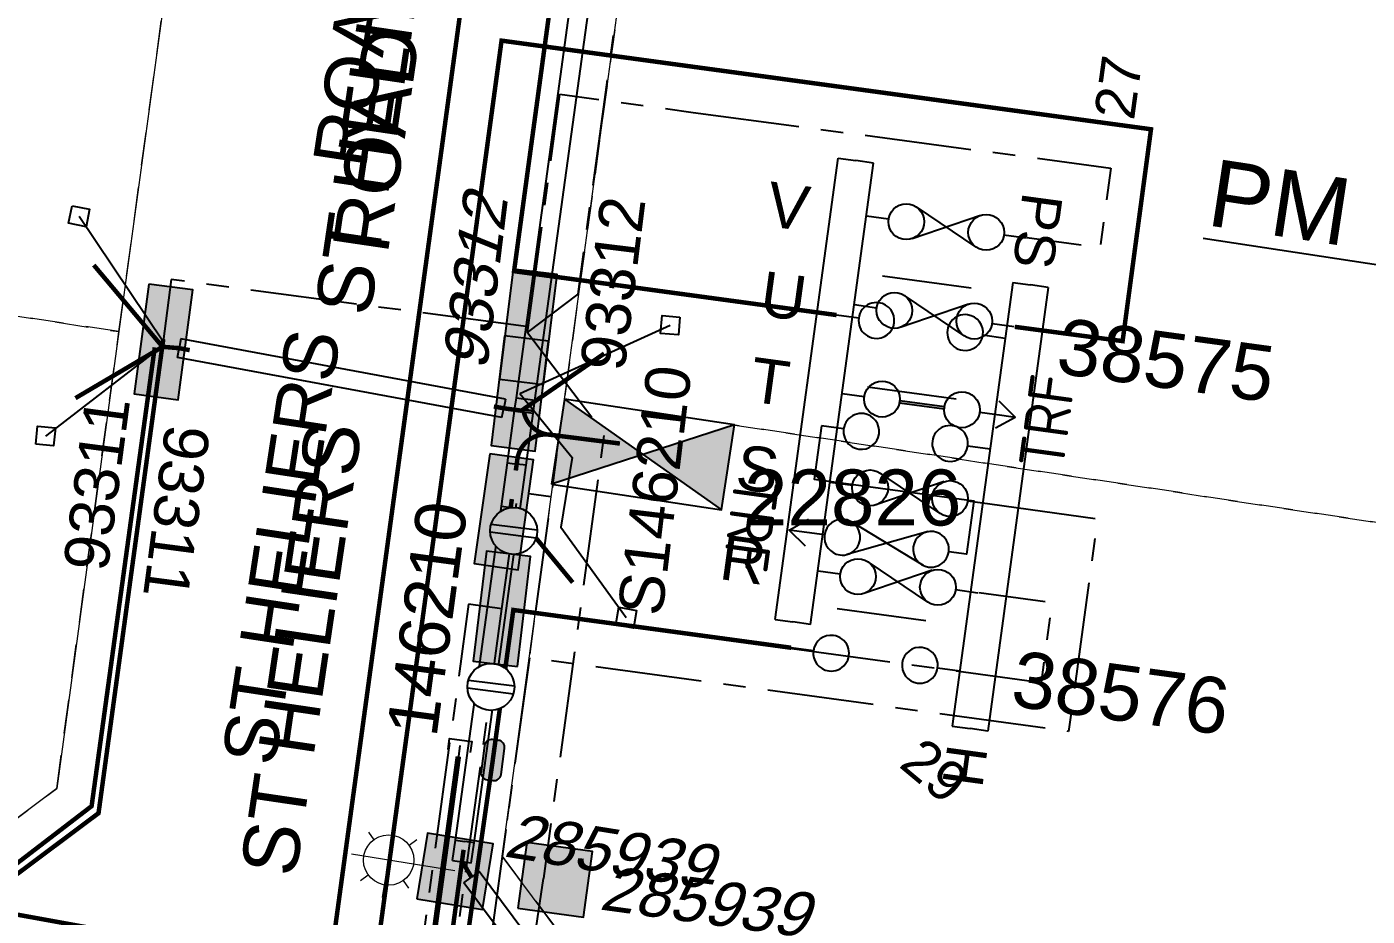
# Model space of a CAD drawing. Header units: metres. Extents: x 277548 to 280124, y 6243677 to 6246862.
# Drawn here: x 278840.7 to 278900.5, y 6245229.3 to 6245269 of the extents above; entities that cross this region are included whole.
import ezdxf
from ezdxf.enums import TextEntityAlignment as Align

# ---------------------------------------------------------------- set-up
doc = ezdxf.new("R2010")
doc.units = ezdxf.units.M
for name, pattern in [('Dash', [5, 3, -2]), ('DIVIDE', [1.25, 0.5, -0.25, 0, -0.25, 0, -0.25]), ('DIVIDE2', [0.625, 0.25, -0.125, 0, -0.125, 0, -0.125]), ('IECLCENT', [15.5, 9.5, -2, 2, -2])]:
    doc.linetypes.add(name, pattern=pattern)
doc.layers.get('0').update_dxf_attribs({"color": 6})
doc.layers.add('_User ZSTG1-1-1', color=7, linetype='Continuous', lineweight=0, true_color=0x0000f0)
doc.layers.add('Cadastre Land Parcels_SP_EXT', color=9, linetype='Continuous', lineweight=5)
doc.layers.add('Cadastre Roads_SP_EXT', color=94, linetype='Continuous', lineweight=15)
for name, color, linetype in [('Duct_SP_EXT', 7, 'Continuous'), ('Equip_LV_EXT', 7, 'Continuous'), ('Equip_SP_SL_EXT', 7, 'Continuous'), ('Mains_LV_EXT', 7, 'Continuous'), ('Notes_HV_MISC', 7, 'Continuous'), ('Notes_LV_MISC', 7, 'Continuous'), ('Notes_SP_MISC', 7, 'Continuous'), ('Services_SP_EXT', 7, 'Continuous'), ('Sub_HV_EXT', 7, 'Continuous'), ('Sub_LV_EXT', 7, 'Continuous'), ('Sub_SP_EXT', 7, 'Continuous'), ('SupportsUG_SP_LV_EXT', 7, 'Continuous'), ('SupportsUG_SP_LV_NEW', 2, 'Continuous'), ('SupportsUG_SP_LV_SL_EXT', 7, 'Continuous')]:
    doc.layers.add(name, color=color, linetype=linetype)
doc.styles.add('ARIAL', font='arial.ttf', dxfattribs={"height": 2})
doc.styles.add('COLUMN_LABEL', font='arial.ttf')
doc.styles.add('iecARIAL', font='arial.ttf', dxfattribs={"height": 2})
doc.styles.add('IESYMBOL1', font='isocp.shx')
doc.styles.add('POLE_LABEL', font='arial.ttf')
doc.styles.get("Standard").update_dxf_attribs({"font": 'arial.ttf'})
doc.styles.add('SWG_LABEL', font='arial.ttf')
doc.styles.add('SWITCH_LABEL', font='arial.ttf', dxfattribs={"height": 2.5})

# ---------------------------------------------------------------- blocks, each defined once
blk = doc.blocks.new('*U61')
for points in [[(0, 0), (-3.508, 2.475), (-4.085, -1.321)], [(0, 0), (4.085, 1.321), (3.508, -2.475)]]:
    blk.add_hatch(color=256).paths.add_polyline_path(points)
for p, q in [((-3.508, 2.475), (3.508, -2.475)), ((4.085, 1.321), (-4.085, -1.321))]:
    blk.add_line(p, q)
blk.add_lwpolyline([(-4.085, -1.321), (3.508, -2.475), (4.085, 1.321), (-3.508, 2.475)], close=True)
for tag, height, flags, p in [('ASSET_NUM', 2.5, 8, (2, 2)), ('STREET_CODE', 0.2, 9, (1.5, 0)), ('OPERATING_VOLTAGE', 0.2, 9, (1.5, -0.6)), ('CONSTRUCTED_VOLTAGE', 0.2, 9, (1.5, -0.2)), ('NO_PHASES', 0.2, 9, (1.5, -0.4)), ('ORIENTATION', 0.2, 9, (1.5, -0.8)), ('OWNED_BY', 0.2, 9, (1.5, -1)), ('OPERATED_BY', 0.2, 9, (1.5, -1.2)), ('SECONDARY_VOLTAGE', 0.2, 9, (1.5, -1.6)), ('STATE', 0.2, 9, (1.5, -1.8)), ('MAINTAINED_BY', 0.2, 9, (1.5, -1.4)), ('SUBSTATION_TYPE', 0.2, 9, (1.5, -2.2)), ('USAGE', 0.2, 9, (1.5, -2.4)), ('PARENT', 0.2, 9, (1.5, -2)), ('STREETNAME', 0.2, 9, (1.5, -3)), ('LEGEND', 0.2, 9, (1.5, -2.6)), ('LOCATION', 0.2, 9, (1.5, -2.8)), ('Z', 0.2, 1, (1.5, -3.6)), ('SUBURB', 0.2, 9, (1.5, -3.2)), ('NOTES', 0.2, 9, (1.5, -3.4))]:
    blk.add_attdef(tag, text='', height=height, dxfattribs=dict(flags=flags)).set_placement(p, align=Align.MIDDLE_LEFT)
blk = doc.blocks.new('*U63')
at = {"lineweight": 15}
for p, q in [((0, 0), (-0.4, -2.471)), ((-1.846, -2.276), (-1.517, -2.732)), ((-0.279, -1.728), (-0.999, -6.17)), ((1.034, -2.742), (0.577, -3.071)), ((1.582, -4.308), (-2.86, -3.589)), ((-2.312, -5.155), (-1.856, -4.826)), ((0.567, -5.621), (0.238, -5.165))]:
    blk.add_line(p, q, dxfattribs=at)
blk.add_circle((-0.639, -3.949), 1.5, dxfattribs=at)
for tag, p, height, flags in [('CONSTRUCTED_VOLTAGE', (0.981, -0.653), 0.2, 9), ('CONTROL_TYPE', (0.981, -0.853), 0.2, 9), ('LNUMBER', (2.181, -3.253), 2.5, 8), ('OPERATING_VOLTAGE', (0.981, -1.653), 0.2, 9), ('LANTERN_PURPOSE', (0.981, -1.053), 0.2, 9), ('LANTERN_TYPE', (0.981, -1.253), 0.2, 9), ('NO_PHASES', (0.981, -1.453), 0.2, 9), ('ORIENTATION', (0.981, -1.853), 0.2, 9), ('OWNED_BY', (0.981, -2.053), 0.2, 9), ('STATE', (0.981, -2.253), 0.2, 9), ('USAGE', (0.981, -2.453), 0.2, 9), ('CEXIST', (0.981, -2.653), 0.2, 9), ('CNEW', (0.981, -2.853), 0.2, 9), ('CNUMBER', (0.981, -3.053), 0.2, 9), ('CREMOVE', (0.981, -3.253), 0.2, 9), ('CREPLACE', (0.981, -3.453), 0.2, 9), ('LKINGHEIGHT', (0.981, -3.653), 0.2, 9), ('LBRACKET', (0.981, -3.853), 0.2, 9), ('LBRACKETVOCAB', (0.981, -4.053), 0.2, 9), ('LCATEGORY', (0.981, -4.253), 0.2, 9), ('LCHARGE1', (0.981, -4.453), 0.2, 9), ('LCHARGE1PERCENT', (0.981, -4.653), 0.2, 9), ('LCHARGE2', (0.981, -4.853), 0.2, 9), ('LCHARGE2PERCENT', (0.981, -5.053), 0.2, 9), ('LCHARGE3', (0.981, -5.253), 0.2, 9), ('LCHARGE3PERCENT', (0.981, -5.453), 0.2, 9), ('LEXIST', (0.981, -5.653), 0.2, 9), ('LLAMP', (0.981, -5.853), 0.2, 9), ('LLAMPVOCAB', (0.981, -6.053), 0.2, 9), ('LMAST', (0.981, -6.253), 0.2, 9), ('LMASTVOCAB', (0.981, -6.453), 0.2, 9), ('LNEW', (0.981, -6.653), 0.2, 9), ('LANTNUMBER', (0.981, -6.853), 0.2, 9), ('LOUTREACH', (0.981, -7.253), 0.2, 9), ('LOUTREACHVOCAB', (0.981, -7.453), 0.2, 9), ('LRATECODE', (0.981, -7.653), 0.2, 9), ('LREMOVE', (0.981, -7.853), 0.2, 9), ('LREPLACE', (0.981, -8.053), 0.2, 9), ('LTYPE', (0.981, -8.253), 0.2, 9), ('LTYPEVOCAB', (0.981, -8.453), 0.2, 9), ('LEGEND', (0.981, -8.653), 0.2, 9), ('LOCATION', (0.981, -8.853), 0.2, 9), ('STREETNAME', (0.981, -9.253), 0.2, 9), ('SUBURB', (0.981, -9.453), 0.2, 1), ('NOTES', (0.981, -9.053), 0.2, 9)]:
    blk.add_attdef(tag, p, '', height=height, dxfattribs=dict(flags=flags))
blk = doc.blocks.new('CCP_EXT')
at = {"flags": 9}
for tag, p in [('OWNED_BY', (0, -1)), ('USAGE', (0, -1.2)), ('STATE', (0, -1.8)), ('LEGEND', (0, -1.4)), ('LIFE_SUPPORT', (0, -1.6)), ('NOTES', (0, -2))]:
    blk.add_attdef(tag, text='', height=0.2, dxfattribs=at).set_placement(p, align=Align.MIDDLE_LEFT)
blk.add_wipeout([(0, 0.566), (0.566, 0), (0, -0.566), (-0.566, 0)])
blk.add_lwpolyline([(-0.566, 0), (0, 0.566), (0.566, 0), (0, -0.566), (-0.566, 0)])
at = {"flags": 1}
blk.add_attdef('Z', (0, 0), '', height=0.2, dxfattribs=at)
at = {"flags": 9}
for tag, p in [('CCP_TYPE', (0, 0)), ('OPERATING_VOLTAGE', (0, -0.6)), ('CONSTRUCTED_VOLTAGE', (0, -0.2)), ('NO_PHASES', (0, -0.4)), ('ORIENTATION', (0, -0.8))]:
    blk.add_attdef(tag, text='', height=0.2, dxfattribs=at).set_placement(p, align=Align.MIDDLE_LEFT)
blk = doc.blocks.new('HV_STJ_NEW')
at = {"linetype": 'DIVIDE'}
h = blk.add_hatch(color=256, dxfattribs=at)
h.dxf.hatch_style = 1
h.paths.add_polyline_path([(0.906, -0.131), (0.906, 0.131, 0.414214), (0.586, 0.451), (-0.586, 0.451, 0.414214), (-0.906, 0.131), (-0.906, -0.131, 0.414214), (-0.586, -0.451), (0.586, -0.451, 0.414214)])
blk.add_lwpolyline([(-0.906, 0.131), (-0.906, -0.131, 0.414214), (-0.586, -0.451), (0.586, -0.451, 0.414214), (0.906, -0.131), (0.906, 0.131, 0.414214), (0.586, 0.451), (-0.586, 0.451, 0.414214)], format="xyb", close=True)
for tag, flags, p in [('ORIENTATION', 9, (1.5, 0)), ('USAGE', 9, (1.5, -0.2)), ('LEGEND', 9, (1.5, -0.4)), ('NOTES', 9, (1.5, -0.6)), ('OWNED_BY', 9, (1.5, -0.8)), ('OPERATED_BY', 9, (1.5, -1)), ('MAINTAINED_BY', 9, (1.5, -1.2)), ('TYPE', 9, (1.5, -1.4)), ('OPERATING_VOLTAGE', 9, (1.5, -1.6)), ('CONSTRUCTED_VOLTAGE', 9, (1.5, -1.8)), ('Z', 1, (1.5, -2.2)), ('NUMBER_OF_PHASES', 9, (1.5, -2))]:
    blk.add_attdef(tag, text='', height=0.2, dxfattribs=dict(flags=flags)).set_placement(p, align=Align.MIDDLE_LEFT)
blk = doc.blocks.new('HV_ENDCAP_NEW')
for points in [[(-0.5, 0.25), (-0.5, 0.75), (0.5, 0.75), (0.5, 0.25)], [(0, 0.5), (0, 0)]]:
    blk.add_lwpolyline(points)
for tag, flags, p in [('CONNECTOR_TYPE', 9, (1.5, 0)), ('OPERATING_VOLTAGE', 9, (1.5, -0.6)), ('CONSTRUCTED_VOLTAGE', 9, (1.5, -0.2)), ('NO_PHASES', 9, (1.5, -0.4)), ('ORIENTATION', 9, (1.5, -0.8)), ('OWNED_BY', 9, (1.5, -1)), ('OPERATED_BY', 9, (1.5, -1.2)), ('STATE', 9, (1.5, -1.6)), ('USAGE', 9, (1.5, -1.8)), ('MAINTAINED_BY', 9, (1.5, -1.4)), ('Z', 1, (1.5, -2.4)), ('LEGEND', 9, (1.5, -2)), ('NOTES', 9, (1.5, -2.2))]:
    blk.add_attdef(tag, text='', height=0.2, dxfattribs=dict(flags=flags)).set_placement(p, align=Align.MIDDLE_LEFT)
blk = doc.blocks.new('SWG_HOLEC_SU_EXT')
blk.add_line((1.8, -2), (5.8, -2))
for points in [[(1.8, -0.8, 1), (1.8, 0.8, 1)], [(5.8, -0.8, 1), (5.8, 0.8, 1)]]:
    blk.add_lwpolyline(points, format="xyb", close=True)
for points in [[(1, 0), (0, 0)], [(6.6, 0), (7.6, 0)]]:
    blk.add_lwpolyline(points)
at = {"style": 'SWITCH_LABEL', "flags": 8}
blk.add_attdef('ASSET_NUM', text='', height=2.5, rotation=179.95437, dxfattribs=at).set_placement((-2.4, 0), align=Align.MIDDLE_LEFT)
at = {"flags": 1}
blk.add_attdef('Z', (0, 0), '', height=0.2, dxfattribs=at)
at = {"flags": 9}
for tag, p in [('ACTUAL_STATUS', (0, -0.4)), ('CONSTRUCTED_VOLTAGE', (0, -0.6)), ('OPERATING_VOLTAGE', (0, -1)), ('ORIENTATION', (0, -1.2)), ('NO_PHASES', (0, -0.8)), ('OWNED_BY', (0, -1.4)), ('STATE', (0, -1.8)), ('PARENT', (0, -1.6)), ('SWITCH_TYPE', (0, -2)), ('USAGE', (0, -2.2)), ('LOCATION', (0, -2.4)), ('STREETNAME', (0, -2.6)), ('SUBURB', (0, -2.8)), ('NOTES', (0, -3))]:
    blk.add_attdef(tag, text='', height=0.2, dxfattribs=at).set_placement(p, align=Align.MIDDLE_LEFT)
at = {"style": 'SWITCH_LABEL', "flags": 9}
blk.add_attdef('STREET_CODE', text='', height=0.2, dxfattribs=at).set_placement((0, -0.2), align=Align.MIDDLE_LEFT)
blk = doc.blocks.new('SWG_HOLEC_SFU_EXT')
for p, q in [((2.235, 4.026), (5.694, 5.537)), ((2.249, 5.562), (5.694, 4.064)), ((1.8, -2), (5.8, -2))]:
    blk.add_line(p, q)
for points in [[(2.006, 4, 1), (2.006, 5.6, 1)], [(6.006, 4, 1), (6.006, 5.6, 1)], [(1.8, -0.8, 1), (1.8, 0.8, 1)], [(5.8, -0.8, 1), (5.8, 0.8, 1)]]:
    blk.add_lwpolyline(points, format="xyb", close=True)
for points in [[(8.403, 4.8), (7.603, 5.4)], [(7.6, 0), (7.6, 2.4), (0.406, 2.4), (0.406, 4.8), (1.206, 4.8)], [(6.806, 4.802), (8.403, 4.8), (7.603, 4.2)], [(1, 0), (0, 0)], [(6.6, 0), (7.6, 0)]]:
    blk.add_lwpolyline(points)
at = {"style": 'iecARIAL', "flags": 8}
blk.add_attdef('ASSET_NUM', text='', height=2.5, rotation=179.95437, dxfattribs=at).set_placement((-3, 1), align=Align.MIDDLE_LEFT)
at = {"flags": 9}
for tag, p in [('ACTUAL_STATUS', (0, 0)), ('CONSTRUCTED_VOLTAGE', (0, -0.4)), ('NO_PHASES', (0, -0.6)), ('OPERATING_VOLTAGE', (0, -0.8)), ('ORIENTATION', (0, -1)), ('OWNED_BY', (0, -1.2)), ('STATE', (0, -1.6)), ('SWITCH_TYPE', (0, -1.8)), ('PARENT', (0, -1.4)), ('STREETNAME', (0, -2.4)), ('USAGE', (0, -2)), ('LOCATION', (0, -2.2)), ('SUBURB', (0, -2.6)), ('NOTES', (0, -2.8))]:
    blk.add_attdef(tag, text='', height=0.2, dxfattribs=at).set_placement(p, align=Align.MIDDLE_LEFT)
at = {"flags": 1}
blk.add_attdef('Z', (0, 0), '', height=0.2, dxfattribs=at)
blk = doc.blocks.new('HOLEC_ABCA_EXT')
for p, q in [((-1.6, 0), (-1.6, 20)), ((-1.6, 20), (-0.8, 20)), ((0, 20), (-0.8, 20)), ((0, 0), (0, 20)), ((-1.6, 0), (-0.8, 0)), ((0, 0), (-0.8, 0))]:
    blk.add_line(p, q)
for name, p in [('SWG_HOLEC_SU_EXT', (0, 17.5)), ('SWG_HOLEC_SFU_EXT', (0, 7.5)), ('SWG_HOLEC_SU_EXT', (0, 2.5))]:
    blk.add_blockref(name, p)
at = {"style": 'IESYMBOL1'}
blk.add_text('TRF', height=2, rotation=90, dxfattribs=at).set_placement((10.124, 12.306), align=Align.MIDDLE_CENTER)
at = {"style": 'ARIAL'}
blk.add_attdef('SWG_TYPE', text='', height=1.8, rotation=90, dxfattribs=at).set_placement((-0.8, 20.774), align=Align.MIDDLE_LEFT)
at = {"style": 'SWG_LABEL', "flags": 8}
for tag, p in [('ASSET_NUM3', (-2.4, 17.5)), ('ASSET_NUM2', (-2.4, 9.5)), ('ASSET_NUM1', (-2.4, 2.5))]:
    blk.add_attdef(tag, text='', height=2.5, rotation=179.95437, dxfattribs=at).set_placement(p, align=Align.MIDDLE_LEFT)
at = {"flags": 1}
blk.add_attdef('Z', (0, 0), '', height=0.2, rotation=90, dxfattribs=at)
at = {"style": 'ARIAL'}
blk.add_attdef('SUB_TYPE', text='', height=1.8, rotation=90, dxfattribs=at).set_placement((-0.8, -0.757), align=Align.MIDDLE_RIGHT)
blk = doc.blocks.new('PILLAR_EXT')
blk.add_hatch(color=256).paths.add_polyline_path([(-2.475, 0.99), (-2.475, -0.99), (2.475, -0.99), (2.475, 0.99)])
blk.add_lwpolyline([(-2.475, -0.99), (2.475, -0.99), (2.475, 0.99), (-2.475, 0.99)], close=True)
at = {"style": 'iecARIAL', "flags": 8}
blk.add_attdef('ASSET_NUM', text='', height=2, dxfattribs=at).set_placement((1.5, 3.5), align=Align.MIDDLE_RIGHT)
for tag, p, flags in [('OWNED_BY', (0, -0.2), 9), ('STATE', (0, -0.4), 9), ('SUPPORT_TYPE', (0, -0.6), 9), ('USAGE', (0, -0.8), 9), ('LEGEND', (0, -1), 9), ('LOCATION', (0, -1.2), 9), ('NOTES', (0, -1.4), 9), ('STREETNAME', (0, -1.8), 9), ('PARENT', (0, -1.6), 9), ('SUBURB', (0, -2), 1)]:
    blk.add_attdef(tag, p, '', height=0.2, dxfattribs=dict(flags=flags))
blk = doc.blocks.new('COLUMN_EXT')
blk.add_hatch(color=256).paths.add_polyline_path([(-1.485, 1.485), (-1.485, -1.485), (1.485, -1.485), (1.485, 1.485)])
blk.add_lwpolyline([(-1.485, -1.485), (1.485, -1.485), (1.485, 1.485), (-1.485, 1.485)], close=True)
at = {"style": 'COLUMN_LABEL', "oblique": 15, "flags": 8}
blk.add_attdef('ASSET_NUM', text='', height=2, dxfattribs=at).set_placement((2, 2), align=Align.MIDDLE_LEFT)
at = {"flags": 9}
for tag, style, p in [('STRUCTURE_PLANT_NUMBER', 'POLE_LABEL', (1.813, 0.031)), ('STREET_CODE', 'COLUMN_LABEL', (1.813, -0.2))]:
    blk.add_attdef(tag, text='', height=0.2, dxfattribs=dict(at, style=style)).set_placement(p, align=Align.MIDDLE_LEFT)
for tag, p in [('OWNED_BY', (1.813, -0.6)), ('COLUMN_TYPE', (1.813, -0.4)), ('STATE', (1.813, -0.8)), ('USAGE', (1.813, -1)), ('LEGEND', (1.813, -1.2)), ('STREETNAME', (1.813, -1.6)), ('SUBURB', (1.813, -1.8)), ('LOCATION', (1.813, -1.4)), ('NOTES', (1.813, -2))]:
    blk.add_attdef(tag, text='', height=0.2, dxfattribs=at).set_placement(p, align=Align.MIDDLE_LEFT)
at = {"flags": 1}
blk.add_attdef('Z', (1.813, -2.351), '', height=0.2, dxfattribs=at)
blk = doc.blocks.new('LV_UG_DFUSE_CLOSED_EXT')
for points in [[(5.04, 0.726), (2.156, -0.717)], [(5.049, -0.707), (2.156, 0.717)], [(1, 0), (0, 0)], [(6.2, 0.013), (7.2, 0.013)]]:
    blk.add_lwpolyline(points)
for centre in [(1.8, 0), (5.4, 0.011)]:
    blk.add_circle(centre, 0.8)
at = {"flags": 9}
for tag, p in [('ACTUAL_STATUS', (0, 0)), ('OPERATING_VOLTAGE', (0, -0.6)), ('CONSTRUCTED_VOLTAGE', (0, -0.2)), ('NO_PHASES', (0, -0.4)), ('ORIENTATION', (0, -0.8)), ('STATE', (0, -1)), ('SWITCH_TYPE', (0, -1.2)), ('USAGE', (0, -1.4)), ('NOTES', (0, -1.6))]:
    blk.add_attdef(tag, text='', height=0.2, dxfattribs=at).set_placement(p, align=Align.MIDDLE_LEFT)
at = {"flags": 1}
blk.add_attdef('Z', (0, 0), '', height=0.2, dxfattribs=at)
blk = doc.blocks.new('TX_LINK_EXT')
h = blk.add_hatch(color=256)
edge = h.paths.add_edge_path()
edge.add_line((2.598, 0.05), (4.601, 0.05))
edge.add_arc((5.4, 0.011), 0.8, 177.23529, 184.40267)
edge.add_line((4.602, -0.05), (2.598, -0.05))
edge.add_arc((1.8, 0), 0.8, 356.41668, 363.58332)
for points in [[(1, 0), (0, 0)], [(2.598, 0.05), (4.601, 0.05)], [(6.2, 0.013), (7.2, 0.013)], [(2.598, -0.05), (4.602, -0.05)]]:
    blk.add_lwpolyline(points)
for centre in [(1.8, 0), (5.4, 0.011)]:
    blk.add_circle(centre, 0.8)
for centre, start, end in [((1.8, 0), 356.41668, 3.58332), ((5.4, 0.011), 177.23529, 184.40267)]:
    blk.add_arc(centre, 0.8, start, end)
at = {"layer": 'Sub_LV_EXT'}
blk.add_line((7.2, 0.013), (7.798, 0.013), dxfattribs=at)
blk.add_lwpolyline([(6.998, -0.587), (7.798, 0.013), (6.998, 0.613)], dxfattribs=at)
at = {"flags": 1}
blk.add_attdef('Z', (0, 0), '', height=0.2, dxfattribs=at)
at = {"layer": 'Sub_LV_EXT', "color": 7, "style": 'IESYMBOL1'}
blk.add_text('TRF', height=2, rotation=90, dxfattribs=at).set_placement((9.238, 0.013), align=Align.MIDDLE_CENTER)
at = {"layer": 'Sub_LV_EXT', "flags": 1}
for tag, p in [('USAGE', (2.14, -1.142)), ('ORIENTATION', (2.14, -1.527)), ('NOTES', (2.14, -3.066))]:
    blk.add_attdef(tag, p, '', height=0.2, dxfattribs=at)
blk = doc.blocks.new('*U87')
at = {"layer": 'Sub_LV_EXT'}
for p, q in [((-1.6, 0), (-1.6, 20.8)), ((-1.6, 20.8), (-0.8, 20.8)), ((0, 20.8), (-0.8, 20.8)), ((0, 0), (0, 20.8)), ((-1.6, 0), (-0.8, 0)), ((0, 0), (-0.8, 0))]:
    blk.add_line(p, q, dxfattribs=at)
blk = doc.blocks.new('*U90')
for tag, flags, p in [('ACTUAL_STATUS', 9, (1.5, 0)), ('OPERATING_VOLTAGE', 9, (1.5, -0.6)), ('ORIENTATION', 9, (1.5, -0.8)), ('CONSTRUCTED_VOLTAGE', 9, (1.5, -0.2)), ('NO_PHASES', 9, (1.5, -0.4)), ('STATE', 9, (1.5, -1)), ('SWITCH_TYPE', 9, (1.5, -1.2)), ('OWNED_BY', 9, (1.5, -1.8)), ('USAGE', 9, (1.5, -1.4)), ('NOTES', 9, (1.5, -1.6)), ('TYPE', 9, (1.5, -2.6)), ('OPERATED_BY', 9, (1.5, -2)), ('MAINTAINED_BY', 9, (1.5, -2.2)), ('NUMBER_OF_PHASES', 9, (1.5, -2.4)), ('Z', 1, (1.5, -2.8))]:
    blk.add_attdef(tag, text='', height=0.2, dxfattribs=dict(flags=flags)).set_placement(p, align=Align.MIDDLE_LEFT)
blk.add_wipeout([(-1.056, 6.457), (-1.18, 6.316), (-1.286, 6.161), (-1.371, 5.994), (-1.435, 5.817), (-1.476, 5.634), (-1.493, 5.447), (-1.487, 5.26), (-1.458, 5.074), (-1.406, 4.894), (-1.331, 4.722), (-1.236, 4.561), (-1.121, 4.412), (-0.988, 4.28), (-0.84, 4.165), (-0.679, 4.069), (-0.506, 3.994), (-0.326, 3.942), (-0.141, 3.913), (0.047, 3.907), (0.233, 3.924), (0.416, 3.965), (0.593, 4.029), (0.76, 4.114), (0.915, 4.219), (1.056, 4.343), (1.18, 4.484), (1.286, 4.639), (1.371, 4.806), (1.435, 4.983), (1.476, 5.166), (1.493, 5.353), (1.487, 5.54), (1.458, 5.726), (1.406, 5.906), (1.331, 6.078), (1.236, 6.239), (1.121, 6.388), (0.988, 6.52), (0.84, 6.635), (0.679, 6.731), (0.506, 6.806), (0.326, 6.858), (0.141, 6.887), (-0.047, 6.893), (-0.233, 6.876), (-0.416, 6.835), (-0.593, 6.771), (-0.76, 6.686), (-0.915, 6.581)])
for p, q in [((-0.25, 3.921), (-0.25, 6.879)), ((0.25, 3.921), (0.25, 6.879))]:
    blk.add_line(p, q)
blk.add_circle((0, 5.4), 1.5)

msp = doc.modelspace()

# ---------------------------------------------------------------- linework, layer by layer
at = {"layer": '_User ZSTG1-1-1', "color": 252, "linetype": 'Dash', "ltscale": 0.5, "true_color": 0x878787}
for points in [[(278848.06297, 6245279.36703), (278828.17196, 6245282.39198), (278808.27999, 6245285.41596), (278804.879, 6245261.50097), (278844.80199, 6245255.43004), (278848.06297, 6245279.36703)], [(278887.84701, 6245273.31802), (278867.95503, 6245276.34199), (278864.69803, 6245252.41702), (278904.63798, 6245246.34503), (278907.89498, 6245270.27001), (278907.73898, 6245270.29298), (278887.84701, 6245273.31802)], [(278844.80199, 6245255.43004), (278804.879, 6245261.50097), (278801.55902, 6245237.12496), (278837.52701, 6245231.65602), (278842.02296, 6245235.01902), (278844.80199, 6245255.43004)], [(278904.63798, 6245246.34503), (278864.69803, 6245252.41702), (278861.916, 6245231.99399), (278865.33102, 6245227.42904), (278901.318, 6245221.95701), (278904.63798, 6245246.34503)]]:
    msp.add_lwpolyline(points, close=True, dxfattribs=at)
at = {"layer": 'Cadastre Roads_SP_EXT', "linetype": 'Continuous'}
for points in [[(278848.063, 6245279.36704), (278844.80196, 6245255.43001), (278842.02298, 6245235.01902), (278837.52698, 6245231.65598), (278801.55899, 6245237.12502), (278781.78, 6245240.13201), (278762.00102, 6245243.13899), (278742.22097, 6245246.14598), (278722.44199, 6245249.15297), (278702.663, 6245252.16004)], [(279039.77001, 6245200.90801), (279019.99199, 6245203.91499), (279000.21204, 6245206.92101), (278980.43296, 6245209.92897), (278960.65398, 6245212.93702), (278940.87499, 6245215.94303), (278921.09503, 6245218.95099), (278901.31799, 6245221.95701), (278865.33101, 6245227.42896), (278861.91597, 6245231.99401), (278864.69804, 6245252.41701), (278867.95502, 6245276.34204)]]:
    msp.add_lwpolyline(points, dxfattribs=at)
at = {"layer": 'Duct_SP_EXT'}
for p, q in [((278862.54967, 6245252.47621), (278865.8408, 6245276.398)), ((278863.38182, 6245252.36168), (278866.67296, 6245276.28351)), ((278847.41216, 6245254.2797), (278847.48867, 6245254.69267)), ((278847.56518, 6245255.10564), (278847.48867, 6245254.69267)), ((278862.06147, 6245252.41988), (278847.56518, 6245255.10564)), ((278861.90844, 6245251.59394), (278847.41216, 6245254.2797)), ((278862.06147, 6245252.41988), (278861.98496, 6245252.00691)), ((278862.48611, 6245252.01457), (278862.54967, 6245252.47621)), ((278862.54967, 6245252.47621), (278862.96575, 6245252.41895)), ((278863.38182, 6245252.36168), (278862.96575, 6245252.41895)), ((278863.31826, 6245251.89999), (278863.38182, 6245252.36168)), ((278861.90844, 6245251.59394), (278861.98496, 6245252.00691)), ((278862.15036, 6245249.57538), (278862.4693, 6245251.89218)), ((278862.4693, 6245251.89218), (278862.48094, 6245251.9772)), ((278862.4693, 6245251.89218), (278862.8854, 6245251.83505)), ((278862.48094, 6245251.9772), (278862.89706, 6245251.92023)), ((278862.48611, 6245252.01457), (278862.90218, 6245251.95728)), ((278863.3015, 6245251.77793), (278862.8854, 6245251.83505)), ((278863.31318, 6245251.86327), (278862.89706, 6245251.92023)), ((278863.31826, 6245251.89999), (278862.90218, 6245251.95728)), ((278862.98251, 6245249.46082), (278863.3015, 6245251.77793)), ((278863.3015, 6245251.77793), (278863.31318, 6245251.86327)), ((278861.88358, 6245247.63718), (278862.15036, 6245249.57537)), ((278862.15036, 6245249.57538), (278862.56643, 6245249.5181)), ((278862.15036, 6245249.57537), (278862.56643, 6245249.5181)), ((278862.98251, 6245249.46083), (278862.56643, 6245249.5181)), ((278862.98251, 6245249.46082), (278862.56643, 6245249.5181)), ((278862.71573, 6245247.52264), (278862.98251, 6245249.46083)), ((278859.82921, 6245232.71193), (278861.88358, 6245247.63718)), ((278860.66136, 6245232.59739), (278862.71573, 6245247.52264)), ((278861.88358, 6245247.63718), (278862.29966, 6245247.57991)), ((278861.88358, 6245247.63718), (278862.29966, 6245247.57991)), ((278862.71573, 6245247.52264), (278862.29966, 6245247.57991)), ((278862.71573, 6245247.52264), (278862.29966, 6245247.57991)), ((278859.70392, 6245231.8016), (278859.82921, 6245232.71192)), ((278859.82921, 6245232.71193), (278860.24528, 6245232.65466)), ((278859.82921, 6245232.71192), (278860.24528, 6245232.65466)), ((278860.66136, 6245232.59739), (278860.24528, 6245232.65466)), ((278860.66136, 6245232.5974), (278860.24528, 6245232.65466)), ((278860.53608, 6245231.68707), (278860.66136, 6245232.5974)), ((278859.70392, 6245231.8016), (278860.12, 6245231.74433)), ((278860.53608, 6245231.68707), (278860.12, 6245231.74433)), ((278860.88267, 6245231.31349), (278860.54605, 6245231.06232)), ((278864.67318, 6245226.23357), (278860.88267, 6245231.31349)), ((278860.20943, 6245230.81114), (278860.54605, 6245231.06232)), ((278864.20794, 6245225.45247), (278860.20943, 6245230.81114))]:
    msp.add_line(p, q, dxfattribs=at)
at = {"layer": 'Mains_LV_EXT', "linetype": 'IECLCENT', "ltscale": 0.5}
msp.add_arc((278862.51849, 6245236.71987), 0.99842, 172.4063874, 172.4063874, dxfattribs=at)
at = {"layer": 'Notes_HV_MISC', "linetype": 'IECLCENT', "ltscale": 0.5, "const_width": 0.2}
msp.add_lwpolyline([(278861.49813, 6245236.29412), (278857.74648, 6245210.01224), (278849.23616, 6245154.03414), (278831.44064, 6245156.73958), (278829.8859, 6245146.51301), (278825.36172, 6245141.73792), (278819.45784, 6245138.83725), (278791.08478, 6245143.15079), (278792.99317, 6245155.9056), (278809.25116, 6245153.47307), (278811.73962, 6245170.14867)], dxfattribs=at)
at = {"layer": 'Notes_LV_MISC', "linetype": 'IECLCENT', "ltscale": 0.5, "flags": 128}
for points in [[(278863.05521, 6245255.38848), (278865.30761, 6245257.09923), (278867.92327, 6245276.23782), (278866.22154, 6245278.78808)], [(278870.45224, 6245265.22496), (278889.0962, 6245262.73978), (278888.61715, 6245259.18512), (278885.34066, 6245259.62447)], [(278863.08985, 6245255.64339), (278847.14148, 6245257.75661), (278846.77438, 6245254.99088)], [(278879.15669, 6245225.65742), (278864.51759, 6245227.93276), (278863.33694, 6245228.10489), (278863.75973, 6245231.00475)]]:
    msp.add_lwpolyline(points, dxfattribs=at)
at = {"layer": 'Notes_LV_MISC', "linetype": 'IECLCENT', "ltscale": 0.5, "const_width": 0.2, "flags": 128}
for points in [[(278865.36121, 6245272.46528), (278865.0458, 6245270.01454), (278860.18302, 6245270.68798), (278853.85509, 6245224.38823), (278857.76803, 6245219.15603), (278857.20545, 6245215.03974), (278871.59437, 6245212.86909)], [(278884.81465, 6245255.64447), (278889.62359, 6245255.00791), (278890.89205, 6245264.47153), (278861.89024, 6245268.4305), (278861.16001, 6245263.0665), (278861.16047, 6245263.07017), (278855.94767, 6245224.92958), (278859.95121, 6245219.57623), (278859.5269, 6245216.70952), (278877.55623, 6245213.96611), (278877.24475, 6245212.01157), (278871.63938, 6245212.86226)]]:
    msp.add_lwpolyline(points, dxfattribs=at)
at = {"layer": 'Notes_SP_MISC', "linetype": 'IECLCENT', "ltscale": 0.5, "const_width": 0.2, "flags": 128}
for points in [[(278846.75016, 6245254.75353), (278843.67922, 6245258.40469)], [(278846.75016, 6245254.75353), (278842.86094, 6245252.46065)], [(278847.96346, 6245254.60465), (278847.48864, 6245254.69267), (278846.75016, 6245254.75353)], [(278862.77082, 6245251.89805), (278866.47281, 6245254.45054)], [(278862.77082, 6245251.89805), (278861.98502, 6245252.00697), (278861.54667, 6245252.08814)], [(278867.17589, 6245250.4316), (278864.3718, 6245250.786)], [(278862.351, 6245247.95287), (278862.29968, 6245247.57979), (278865.06803, 6245244.22494)], [(278860.54606, 6245231.06229), (278860.12452, 6245231.77761), (278860.19444, 6245232.2853)], [(278837.83699, 6245229.82753), (278843.64952, 6245228.77316)]]:
    msp.add_lwpolyline(points, dxfattribs=at)
for points in [[(278864.38673, 6245250.78396), (278863.92196, 6245250.83862), (278863.92196, 6245250.83862, -0.30432865), (278862.88545, 6245251.83499)], [(278864.3718, 6245250.786), (278864.04237, 6245250.82752), (278864.04237, 6245250.82752, 0.40827421), (278862.59966, 6245249.75969), (278862.59966, 6245249.75969), (278862.52632, 6245249.22654)], [(278858.12117, 6245226.53387), (278858.55895, 6245226.46616), (278858.55895, 6245226.46616, 0.39628117), (278859.50367, 6245227.26697), (278859.50367, 6245227.26697), (278860.15536, 6245232.00188), (278860.18652, 6245232.22786)]]:
    msp.add_lwpolyline(points, format="xyb", dxfattribs=at)

# ---------------------------------------------------------------- block references
at = {"layer": 'Equip_LV_EXT', "linetype": 'DIVIDE', "rotation": 352.2174301183982}
for name, p in [('*U87', (278875.68933, 6245242.35491)), ('LV_UG_DFUSE_CLOSED_EXT', (278878.18095, 6245260.5854)), ('LV_UG_DFUSE_CLOSED_EXT', (278877.64868, 6245256.62099)), ('TX_LINK_EXT', (278877.09764, 6245252.65911)), ('LV_UG_DFUSE_CLOSED_EXT', (278876.56536, 6245248.69467)), ('LV_UG_DFUSE_CLOSED_EXT', (278876.02371, 6245244.73152))]:
    msp.add_blockref(name, p, dxfattribs=at)
at = {"layer": 'Equip_SP_SL_EXT', "xscale": 0.7500000000000001, "yscale": 0.7500000000000001, "zscale": 0.7500000000000001, "rotation": 270.0003513940291}
msp.add_blockref('*U63', (278859.80983, 6245231.3441), dxfattribs=at)
at = {"layer": 'Notes_LV_MISC'}
ref = msp.add_blockref('PILLAR_EXT', (278863.08985, 6245255.64339), dxfattribs=dict(at, rotation=262.9571330655395))
ref.add_attrib('ASSET_NUM', '93312', dxfattribs={"layer": '0', "height": 2, "rotation": 262.9571331, "style": 'iecARIAL', "text_generation_flag": 6}).set_placement((278866.37953, 6245253.72556), align=Align.MIDDLE_LEFT)
ref = msp.add_blockref('COLUMN_EXT', (278864.28249, 6245230.94145), dxfattribs=dict(at, rotation=352.2174301204054))
ref.add_attrib('ASSET_NUM', '285939', dxfattribs={"layer": '0', "height": 2, "rotation": 352.2174301, "style": 'COLUMN_LABEL', "oblique": 15}).set_placement((278866.34406, 6245230.6165), align=Align.MIDDLE_LEFT)
at = {"layer": 'Sub_HV_EXT', "linetype": 'DIVIDE'}
ref = msp.add_blockref('HOLEC_ABCA_EXT', (278884.71544, 6245257.62391), dxfattribs=dict(at, rotation=172.2476264807656))
ref.add_attrib('ASSET_NUM1', '38575', dxfattribs={"layer": '0', "height": 2.5, "rotation": 352.2020003, "style": 'SWG_LABEL'}).set_placement((278886.75628, 6245254.82302), align=Align.MIDDLE_LEFT)
ref.add_attrib('ASSET_NUM3', '38576', dxfattribs={"layer": '0', "height": 2.5, "rotation": 352.2020003, "style": 'SWG_LABEL'}).set_placement((278884.7329, 6245239.96011), align=Align.MIDDLE_LEFT)
ref.add_attrib('SUB_TYPE', 'PS', dxfattribs={"layer": '0', "height": 1.8, "rotation": 262.2476265, "style": 'ARIAL'}).set_placement((278885.61029, 6245258.26644), align=Align.MIDDLE_RIGHT)
ref.add_attrib('SWG_TYPE', 'H', dxfattribs={"layer": '0', "height": 1.8, "rotation": 262.2476265, "style": 'ARIAL'}).set_placement((278882.70583, 6245236.93147), align=Align.MIDDLE_LEFT)
for name, p, rotation in [('HV_ENDCAP_NEW', (278859.95972, 6245236.45039), 352.2093648424263), ('HV_STJ_NEW', (278861.49813, 6245236.29412), 82.20936484189305)]:
    msp.add_blockref(name, p, dxfattribs=dict(at, rotation=rotation))
at = {"layer": 'Sub_SP_EXT'}
ref = msp.add_blockref('*U61', (278868.20585, 6245249.94167), dxfattribs=at)
ref.add_attrib('ASSET_NUM', '22826', dxfattribs={"layer": '0', "height": 2.5}).set_placement((278877.56839, 6245246.02136), align=Align.BOTTOM_CENTER)
at = {"layer": 'SupportsUG_SP_LV_EXT'}
ref = msp.add_blockref('PILLAR_EXT', (278862.70526, 6245252.67263), dxfattribs=dict(at, rotation=262.9646786468842))
ref.add_attrib('ASSET_NUM', '93312', dxfattribs={"layer": '0', "height": 2, "rotation": 262.9646786, "style": 'iecARIAL', "oblique": 15, "text_generation_flag": 6}).set_placement((278860.23412, 6245253.77935), align=Align.MIDDLE_LEFT)
ref = msp.add_blockref('PILLAR_EXT', (278846.79362, 6245254.97527), dxfattribs=dict(at, rotation=262.4749680490653))
ref.add_attrib('ASSET_NUM', '93311', dxfattribs={"layer": '0', "height": 2, "rotation": 262.474968, "style": 'iecARIAL'}).set_placement((278846.87064, 6245243.52452), align=Align.MIDDLE_RIGHT)
at = {"layer": 'SupportsUG_SP_LV_SL_EXT'}
ref = msp.add_blockref('COLUMN_EXT', (278859.807, 6245231.3276), dxfattribs=dict(at, rotation=350.8048849234681))
ref.add_attrib('ASSET_NUM', '285939', dxfattribs={"layer": '0', "height": 2, "rotation": 350.8048849, "style": 'COLUMN_LABEL', "oblique": 15}).set_placement((278862.10089, 6245232.9823), align=Align.MIDDLE_LEFT)

# ---------------------------------------------------------------- texts
at = {"layer": 'Cadastre Land Parcels_SP_EXT'}
for s, rotation, p in [('27', 82.160004, (278890.12867, 6245264.83082)), ('29', 320.200001, (278879.58017, 6245236.02839))]:
    msp.add_text(s, height=1.8, rotation=rotation, dxfattribs=at).set_placement(p)
at = {"layer": 'Cadastre Roads_SP_EXT'}
msp.add_text('ST HELIERS        ROAD', height=2.5, rotation=81.59645, dxfattribs=at).set_placement((278854.24693, 6245250.10406), align=Align.MIDDLE_CENTER)
at = {"layer": 'Equip_LV_EXT', "char_height": 2, "width": 1.1318539, "attachment_point": 1, "rotation": 352.2174301, "style": 'iecARIAL'}
for s, insert in [('V', (278873.90531, 6245262.14367)), ('U', (278873.62501, 6245258.14557)), ('T', (278873.1655, 6245254.30402)), ('S', (278872.54141, 6245250.41135)), ('R', (278871.82417, 6245246.36969))]:
    msp.add_mtext(s, dxfattribs=dict(at, insert=insert))
at = {"layer": 'Notes_HV_MISC'}
msp.add_text('ST HELIERS        ROAD', height=2.5, rotation=81.59645, dxfattribs=at).set_placement((278857.57012, 6245275.15713), align=Align.MIDDLE_CENTER)
at = {"layer": 'Notes_HV_MISC', "color": 7, "linetype": 'DIVIDE'}
msp.add_text('%%UPM SUB 22826', height=3, rotation=351.3555561, dxfattribs=at).set_placement((278893.31741, 6245260.19335))
at = {"layer": 'Notes_LV_MISC', "color": 7}
msp.add_text('ST HELIERS        ROAD', height=2.4, rotation=81.3555561, dxfattribs=at).set_placement((278853.33609, 6245254.2863), align=Align.MIDDLE_CENTER)

# ---------------------------------------------------------------- next in the draw order: block references
at = {"layer": 'Services_SP_EXT'}
for p, rotation in [((278843.02366, 6245260.58584), 303.5978044165624), ((278869.42348, 6245255.71838), 220.2696390379565), ((278841.5286, 6245250.76793), 39.43382361628269), ((278867.45452, 6245242.65632), 304.7476203017647)]:
    msp.add_blockref('CCP_EXT', p, dxfattribs=dict(at, rotation=rotation))

# ---------------------------------------------------------------- next in the draw order: block references
for p, rotation in [((278843.02366, 6245260.58584), 303.5978044165624), ((278869.42348, 6245255.71838), 220.2696390379565), ((278841.5286, 6245250.76793), 39.43382361628269), ((278867.45452, 6245242.65632), 304.7476203017647)]:
    msp.add_blockref('CCP_EXT', p, dxfattribs=dict(at, rotation=rotation))

# ---------------------------------------------------------------- next in the draw order: linework, layer by layer
at = {"layer": 'Notes_HV_MISC', "linetype": 'IECLCENT', "ltscale": 0.5, "const_width": 0.2}
msp.add_lwpolyline([(278876.84768, 6245256.17196), (278862.44835, 6245258.13223), (278864.9856, 6245276.76979), (278872.54808, 6245326.51891), (278873.04449, 6245329.44639), (278873.04449, 6245329.44639), (278879.84029, 6245328.44465), (278881.13123, 6245329.19873)], dxfattribs=at)
at = {"layer": 'Notes_HV_MISC', "linetype": 'DIVIDE2', "ltscale": 7.5, "const_width": 0.25, "flags": 128}
msp.add_lwpolyline([(278859.95972, 6245236.45039), (278858.46622, 6245225.53434), (278837.07599, 6245228.69006), (278837.07599, 6245228.69006), (278801.108, 6245234.15914), (278781.32918, 6245237.16611), (278761.55012, 6245240.17317), (278741.77014, 6245243.18014), (278721.99107, 6245246.18712), (278702.21217, 6245249.19409), (278682.43303, 6245252.20107), (278662.65313, 6245255.20913), (278642.87398, 6245258.2151), (278632.93807, 6245259.72684), (278632.0632, 6245259.88275), (278631.15664, 6245260.09513), (278630.26893, 6245260.35313), (278629.39148, 6245260.65626), (278628.53029, 6245261.00778), (278627.69422, 6245261.40067), (278626.87599, 6245261.83635), (278626.07862, 6245262.31841), (278625.31061, 6245262.83959), (278624.56929, 6245263.40123), (278623.86234, 6245263.99899), (278623.18576, 6245264.63211), (278622.5427, 6245265.30169), (278621.93944, 6245265.99821), (278621.43502, 6245266.64135), (278620.91968, 6245267.37433), (278620.64399, 6245267.79407), (278620.35904, 6245268.1898), (278620.06367, 6245268.55808), (278619.74952, 6245268.91043), (278619.41778, 6245269.24509), (278619.06768, 6245269.56366), (278618.70432, 6245269.86129), (278618.32545, 6245270.13848), (278617.92772, 6245270.3994), (278617.5219, 6245270.6368), (278617.10241, 6245270.85277), (278616.67215, 6245271.04738), (278616.23446, 6245271.21763), (278615.78585, 6245271.36569), (278615.33132, 6245271.48998), (278614.87262, 6245271.58933), (278614.40324, 6245271.66557), (278613.93636, 6245271.7172), (278613.46381, 6245271.74348), (278612.99092, 6245271.74657), (278612.51971, 6245271.72413), (278612.05508, 6245271.678), (278611.58945, 6245271.60518), (278611.12266, 6245271.50908), (278610.67413, 6245271.39105), (278610.5737, 6245271.3586), (278610.04176, 6245271.16216), (278609.54051, 6245270.94878), (278609.0577, 6245270.71129), (278608.5834, 6245270.44578), (278608.12202, 6245270.15549), (278607.67583, 6245269.84102), (278607.28169, 6245269.53196), (278606.95837, 6245269.23275), (278606.62271, 6245268.88966), (278606.31006, 6245268.53306), (278606.01169, 6245268.15335), (278605.73258, 6245267.76054), (278605.47832, 6245267.35814), (278605.24326, 6245266.93881), (278601.87418, 6245267.46133), (278601.87418, 6245267.46133), (278583.89798, 6245270.23991), (278558.19681, 6245274.10015), (278495.30478, 6245283.63531)], dxfattribs=at)
at = {"layer": 'Notes_HV_MISC', "linetype": 'IECLCENT', "ltscale": 0.5, "const_width": 0.2, "flags": 128}
msp.add_lwpolyline([(278874.8243, 6245241.30906), (278862.41538, 6245242.99836), (278861.49813, 6245236.29412)], dxfattribs=at)
at = {"layer": 'Notes_LV_MISC', "linetype": 'IECLCENT', "ltscale": 0.5, "flags": 128}
for points in [[(278863.05521, 6245255.38848), (278864.49941, 6245266.03698), (278870.44913, 6245265.22375), (278870.45224, 6245265.22496)], [(278863.05521, 6245255.38848), (278866.47665, 6245250.88374), (278864.20518, 6245234.264), (278863.75973, 6245231.00475)], [(278861.90759, 6245243.05068), (278862.6192, 6245248.26247), (278864.10541, 6245248.05955), (278863.39368, 6245242.84691), (278885.9984, 6245239.75974), (278886.48309, 6245243.32095), (278883.20697, 6245243.76307)], [(278883.69727, 6245247.73316), (278888.50347, 6245247.07628), (278887.21423, 6245237.57498), (278863.13088, 6245240.86652), (278861.14424, 6245226.33087), (278861.36648, 6245226.03371), (278920.84972, 6245217.02145)], [(278861.90748, 6245243.04988), (278860.41744, 6245243.25343), (278857.99527, 6245225.53106), (278859.70284, 6245223.24778), (278900.54236, 6245217.02208), (278926.06017, 6245213.08844), (278942.41584, 6245210.69013), (278944.57843, 6245212.33266), (278954.13382, 6245210.88634)], [(278960.32948, 6245211.59451), (278944.19779, 6245213.92716), (278941.95855, 6245212.22641), (278924.19462, 6245214.96004), (278920.5433, 6245215.49692), (278900.76786, 6245218.50523), (278860.54582, 6245224.62662), (278859.56818, 6245225.93388), (278861.90748, 6245243.04988)]]:
    msp.add_lwpolyline(points, dxfattribs=at)
at = {"layer": 'Notes_LV_MISC', "linetype": 'IECLCENT', "ltscale": 0.5, "const_width": 0.2, "flags": 128}
msp.add_lwpolyline([(278781.4795, 6245238.15476), (278783.3012, 6245235.75692), (278822.57908, 6245229.73005), (278824.82138, 6245231.56495), (278824.82138, 6245231.56495), (278838.05429, 6245229.55275), (278843.89165, 6245233.91923), (278846.78468, 6245255.10594)], dxfattribs=at)
at = {"layer": 'Notes_SP_MISC', "linetype": 'IECLCENT', "ltscale": 0.5, "const_width": 0.2, "flags": 128}
msp.add_lwpolyline([(278846.40327, 6245254.72865), (278843.58254, 6245234.23472), (278837.88594, 6245229.864)], dxfattribs=at)
at = {"layer": 'Services_SP_EXT'}
for points in [[(278843.0237, 6245260.58588), (278846.79368, 6245254.9753)], [(278862.70532, 6245252.67267), (278869.42348, 6245255.71837)], [(278846.80257, 6245254.84463), (278841.5286, 6245250.76795)], [(278862.70532, 6245252.67267), (278865.03935, 6245249.80392), (278865.03935, 6245249.80392), (278864.53985, 6245246.70099), (278867.45454, 6245242.65621)]]:
    msp.add_lwpolyline(points, dxfattribs=at)

# ---------------------------------------------------------------- next in the draw order: block references
at = {"layer": 'Notes_LV_MISC'}
ref = msp.add_blockref('PILLAR_EXT', (278846.79362, 6245254.97527), dxfattribs=dict(at, rotation=262.4749680490653))
ref.add_attrib('ASSET_NUM', '93311', dxfattribs={"layer": '0', "height": 2, "rotation": 262.474968, "style": 'iecARIAL', "text_generation_flag": 6}).set_placement((278843.29684, 6245244.78903), align=Align.MIDDLE_LEFT)

# ---------------------------------------------------------------- next in the draw order: block references
at = {"layer": 'Equip_LV_EXT', "rotation": 262.7564203046178}
for p, xscale, yscale, zscale in [((278858.68079, 6245247.00806), 0.6999999999999998, 0.6999999999999998, 0.6999999999999998), ((278857.6655, 6245240.03661), 0.7, 0.7, 0.7)]:
    msp.add_blockref('*U90', p, dxfattribs=dict(at, xscale=xscale, yscale=yscale, zscale=zscale))

# ---------------------------------------------------------------- next in the draw order: block references
at = {"layer": 'Notes_LV_MISC'}
ref = msp.add_blockref('PILLAR_EXT', (278861.90639, 6245243.04804), dxfattribs=dict(at, rotation=83.1633804164338))
ref.add_attrib('ASSET_NUM', 'S146210', dxfattribs={"layer": '0', "height": 2, "rotation": 83.1633804, "style": 'iecARIAL'}).set_placement((278869.39325, 6245253.90082), align=Align.MIDDLE_RIGHT)
at = {"layer": 'SupportsUG_SP_LV_NEW'}
ref = msp.add_blockref('PILLAR_EXT', (278861.99507, 6245247.38662), dxfattribs=dict(at, rotation=261.9920934233795))
ref.add_attrib('ASSET_NUM', '146210', dxfattribs={"layer": '0', "height": 2.25, "rotation": 82.3158313}).set_placement((278857.86552, 6245237.41398), align=Align.MIDDLE_LEFT)

doc.saveas('drawing.dxf')
